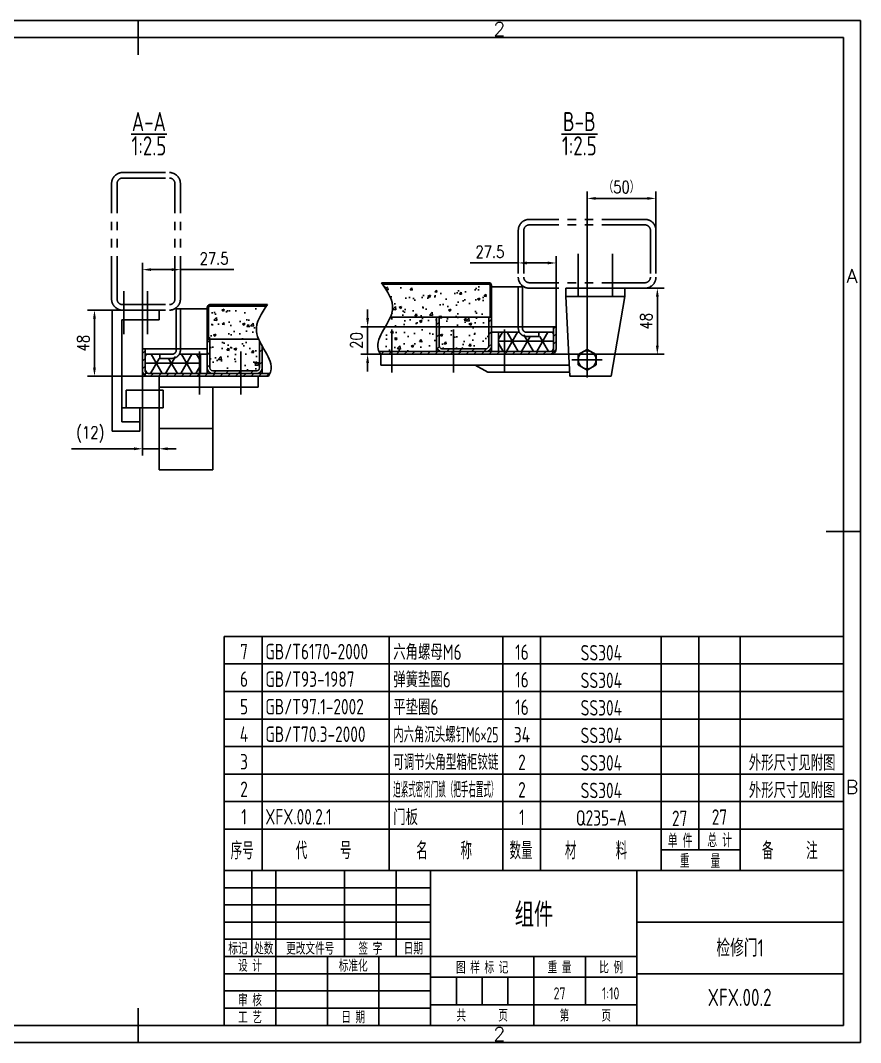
# Model space of a CAD drawing. Header units: inches. Extents: x -935 to 3950, y -50 to 2920.
# Drawn here: x 1508 to 3950, y -50 to 2920 of the extents above; entities that cross this region are included whole.
import ezdxf
from ezdxf.enums import TextEntityAlignment as Align

# ---------------------------------------------------------------- set-up
doc = ezdxf.new("R2010")
doc.units = ezdxf.units.IN
doc.header["$LTSCALE"] = 100
doc.linetypes.add('CENTER', pattern=[2, 1.25, -0.25, 0.25, -0.25])
doc.linetypes.add('PHANTOM', pattern=[2.5, 1.25, -0.25, 0.25, -0.25, 0.25, -0.25])
for name, color, linetype in [('1轮廓实线层', 7, 'Continuous'), ('2细线层', 4, 'Continuous'), ('3中心线层', 1, 'CENTER'), ('5剖面线层', 2, 'Continuous'), ('6文字层', 3, 'Continuous'), ('7标注层', 4, 'Continuous'), ('9双点划线层', 6, 'PHANTOM'), ('图框层', 7, 'Continuous')]:
    doc.layers.add(name, color=color, linetype=linetype)
doc.styles.add('PC_TEXTSTYLE', font='isocp.shx', dxfattribs={"width": 0.8, "bigfont": 'hzfs.shx'})
doc.styles.add('TH_GBDIM', font='romans.shx', dxfattribs={"width": 0.8, "bigfont": 'gbcbig.shx'})
doc.dimstyles.new('TH_GBDIM', dxfattribs={"dimscale": 10, "dimtxt": 3.5, "dimasz": 2.5, "dimexe": 2, "dimexo": 0, "dimgap": 1.5, "dimtad": 1, "dimdec": 1, "dimdsep": 46, "dimtxsty": 'TH_GBDIM', "dimcen": 2.5, "dimclrd": 130, "dimclre": 130, "dimclrt": 3, "dimadec": 0, "dimazin": 2, "dimtfac": 0.714286, "dimtdec": 1, "dimtmove": 0, "dimatfit": 3, "dimfxl": 0, "dimtzin": 0, "dimlwd": -1, "dimlwe": -1, "dimarcsym": 0})
pattern_1 = [(50, (0, 0), (71.726, -6.2752), [7.5, -82.5]), (355, (0, 0), (-13.8751, 75.2192), [6, -66]), (100.4514, (5.98, -0.52), (57.851, 68.944), [6.374, -70.1142]), (46.1842, (0, 20), (106.724, -16.552), [11.25, -123.75]), (96.6356, (8.89, 18.62), (93.4663, 97.4118), [9.561, -105.1713]), (351.1842, (0, 20), (93.4662, 97.412), [9, -99]), (21, (10, 15), (59.6907, -40.2619), [7.5, -82.5]), (326, (10, 15), (24.3315, 72.515), [6, -66]), (71.4514, (14.974, 11.645), (84.0223, 32.253), [6.374, -70.1142]), (37.5, (0, 0), (1.21599, 33.28939), [0, -65.2, 0, -67, 0, -66.25]), (7.5, (0, 0), (26.30695, 39.44117), [0, -38.2, 0, -63.7, 0, -25.25]), (327.5, (-22.3, 0), (53.38224, -2.25549), [0, -25, 0, -78, 0, -103.5]), (317.5, (-32.3, 0), (58.3186, 10.0105), [0, -32.5, 0, -51.8, 0, -73.5])]

# ---------------------------------------------------------------- blocks, each defined once
blk = doc.blocks.new('*D33')
at = {"layer": '7标注层', "color": 130, "transparency": 16777216}
for p, q in [((2517, 2054.9), (2517, 2079.9)), ((2877, 2029.9), (2497, 2029.9)), ((2517, 2029.9), (2517, 1949.9)), ((2554.5, 1949.9), (2497, 1949.9)), ((2517, 1924.9), (2517, 1899.9))]:
    blk.add_line(p, q, dxfattribs=at)
for points in [[(2512.8, 2054.9), (2521.1, 2054.9), (2517, 2029.9)], [(2512.8, 1924.9), (2521.1, 1924.9), (2517, 1949.9)]]:
    blk.add_solid(points, dxfattribs=at)
at = {"layer": 'Defpoints', "color": 0, "transparency": 16777216}
for p in [(2877, 2029.9), (2517, 1949.9), (2554.5, 1949.9)]:
    blk.add_point(p, dxfattribs=at)
at = {"layer": '7标注层', "color": 3, "transparency": 16777216, "insert": (2484.5, 1989.9), "char_height": 35, "attachment_point": 5, "rotation": 90, "style": 'TH_GBDIM'}
blk.add_mtext('20', dxfattribs=at)
blk = doc.blocks.new('*D35')
at = {"layer": '7标注层', "color": 130, "transparency": 16777216}
for p, q in [((1862.7, 1902.1), (1862.7, 2215.9)), ((1972.7, 2127.3), (1972.7, 2215.9)), ((1887.7, 2195.9), (1947.7, 2195.9)), ((1972.7, 2195.9), (2128.3, 2195.9))]:
    blk.add_line(p, q, dxfattribs=at)
for points in [[(1887.7, 2200.1), (1887.7, 2191.8), (1862.7, 2195.9)], [(1947.7, 2200.1), (1947.7, 2191.8), (1972.7, 2195.9)]]:
    blk.add_solid(points, dxfattribs=at)
at = {"layer": 'Defpoints', "color": 0, "transparency": 16777216}
for p in [(1972.7, 2195.9), (1972.7, 2127.3), (1862.7, 1902.1)]:
    blk.add_point(p, dxfattribs=at)
at = {"layer": '7标注层', "color": 3, "transparency": 16777216, "insert": (2070.7, 2228.4), "char_height": 35, "attachment_point": 5, "style": 'TH_GBDIM'}
blk.add_mtext('27.5', dxfattribs=at)
blk = doc.blocks.new('*D36')
at = {"layer": '7标注层', "color": 130, "transparency": 16777216}
for p, q in [((2955, 2197.3), (2955, 2235.3)), ((3065, 2029.9), (3065, 2235.3)), ((2955, 2215.3), (2814.7, 2215.3)), ((3040, 2215.3), (2980, 2215.3))]:
    blk.add_line(p, q, dxfattribs=at)
for points in [[(2980, 2219.4), (2980, 2211.1), (2955, 2215.3)], [(3040, 2219.4), (3040, 2211.1), (3065, 2215.3)]]:
    blk.add_solid(points, dxfattribs=at)
at = {"layer": 'Defpoints', "color": 0, "transparency": 16777216}
for p in [(2955, 2215.3), (2955, 2197.3), (3065, 2029.9)]:
    blk.add_point(p, dxfattribs=at)
at = {"layer": '7标注层', "color": 3, "transparency": 16777216, "insert": (2872.4, 2247.8), "char_height": 35, "attachment_point": 5, "style": 'TH_GBDIM'}
blk.add_mtext('27.5', dxfattribs=at)
blk = doc.blocks.new('*D37')
at = {"layer": '7标注层', "color": 130, "transparency": 16777216}
for p, q in [((3155, 1985.5), (3155, 2422.9)), ((3355, 2309.9), (3355, 2422.9)), ((3180, 2402.9), (3330, 2402.9))]:
    blk.add_line(p, q, dxfattribs=at)
for points in [[(3180, 2407), (3180, 2398.7), (3155, 2402.9)], [(3330, 2407), (3330, 2398.7), (3355, 2402.9)]]:
    blk.add_solid(points, dxfattribs=at)
at = {"layer": 'Defpoints', "color": 0, "transparency": 16777216}
for p in [(3355, 2402.9), (3355, 2309.9), (3155, 1985.5)]:
    blk.add_point(p, dxfattribs=at)
at = {"layer": '7标注层', "color": 3, "transparency": 16777216, "insert": (3255, 2435.4), "char_height": 35, "attachment_point": 5, "style": 'TH_GBDIM'}
blk.add_mtext('（50）', dxfattribs=at)
blk = doc.blocks.new('*D38')
at = {"layer": '7标注层', "color": 130, "transparency": 16777216}
for p, q in [((1862.7, 1966.1), (1862.7, 1655.4)), ((1910.7, 1886.1), (1910.7, 1655.4)), ((1837.7, 1675.4), (1655.7, 1675.4)), ((1910.7, 1675.4), (1862.7, 1675.4)), ((1935.7, 1675.4), (1960.7, 1675.4))]:
    blk.add_line(p, q, dxfattribs=at)
for points in [[(1837.7, 1679.5), (1837.7, 1671.2), (1862.7, 1675.4)], [(1935.7, 1679.5), (1935.7, 1671.2), (1910.7, 1675.4)]]:
    blk.add_solid(points, dxfattribs=at)
at = {"layer": 'Defpoints', "color": 0, "transparency": 16777216}
for p in [(1862.7, 1966.1), (1910.7, 1886.1), (1862.7, 1675.4)]:
    blk.add_point(p, dxfattribs=at)
at = {"layer": '7标注层', "color": 3, "transparency": 16777216, "insert": (1710.7, 1717), "char_height": 35, "attachment_point": 5, "style": 'TH_GBDIM'}
blk.add_mtext('(12)', dxfattribs=at)
blk = doc.blocks.new('*D39')
at = {"layer": '7标注层', "color": 130, "transparency": 16777216}
for p, q in [((3265, 2141.9), (3379.2, 2141.9)), ((3359.2, 2116.9), (3359.2, 1974.9)), ((3127, 1949.9), (3379.2, 1949.9))]:
    blk.add_line(p, q, dxfattribs=at)
for points in [[(3355, 2116.9), (3363.4, 2116.9), (3359.2, 2141.9)], [(3355, 1974.9), (3363.4, 1974.9), (3359.2, 1949.9)]]:
    blk.add_solid(points, dxfattribs=at)
at = {"layer": 'Defpoints', "color": 0, "transparency": 16777216}
for p in [(3265, 2141.9), (3127, 1949.9), (3359.2, 1949.9)]:
    blk.add_point(p, dxfattribs=at)
at = {"layer": '7标注层', "color": 3, "transparency": 16777216, "insert": (3326.7, 2045.9), "char_height": 35, "attachment_point": 5, "rotation": 90, "style": 'TH_GBDIM'}
blk.add_mtext('48', dxfattribs=at)
blk = doc.blocks.new('*D55')
at = {"layer": '7标注层', "color": 130, "transparency": 16777216}
for p, q in [((1774.7, 2078.1), (1702.9, 2078.1)), ((1722.9, 1911.1), (1722.9, 2053.1)), ((1878.7, 1886.1), (1702.9, 1886.1))]:
    blk.add_line(p, q, dxfattribs=at)
for points in [[(1718.7, 2053.1), (1727, 2053.1), (1722.9, 2078.1)], [(1718.7, 1911.1), (1727, 1911.1), (1722.9, 1886.1)]]:
    blk.add_solid(points, dxfattribs=at)
at = {"layer": 'Defpoints', "color": 0, "transparency": 16777216}
for p in [(1722.9, 2078.1), (1774.7, 2078.1), (1878.7, 1886.1)]:
    blk.add_point(p, dxfattribs=at)
at = {"layer": '7标注层', "color": 3, "transparency": 16777216, "insert": (1690.4, 1982.1), "char_height": 35, "attachment_point": 5, "rotation": 90, "style": 'TH_GBDIM'}
blk.add_mtext('48', dxfattribs=at)
blk = doc.blocks.new('PC_TITLE_BLOCK')
at = {"layer": '1轮廓实线层'}
for p, q in [((0, 45), (-180, 45)), ((-180, 0), (-180, 45)), ((-172, 20), (-172, 45)), ((-165, 20), (-165, 45)), ((-145, 20), (-145, 45)), ((-130, 20), (-130, 45)), ((-120, 0), (-120, 45)), ((-60, 30), (0, 30)), ((-180, 20), (-60, 20)), ((-165, 0), (-165, 20)), ((-150, 0), (-150, 20)), ((-135, 0), (-135, 20)), ((-60, 15), (0, 15)), ((-180, 0), (0, 0))]:
    blk.add_line(p, q, dxfattribs=at)
at = {"layer": '1轮廓实线层', "color": 7}
for p, q in [((-60, 0), (-60, 45)), ((-180, 25), (-120, 25))]:
    blk.add_line(p, q, dxfattribs=at)
at = {"layer": '2细线层'}
for p, q in [((-180, 40), (-120, 40)), ((-180, 35), (-120, 35)), ((-180, 30), (-120, 30)), ((-90, 0), (-90, 20)), ((-75, 6), (-75, 20)), ((-180, 15), (-120, 15)), ((-120, 14), (-60, 14)), ((-112.5, 6), (-112.5, 14)), ((-105, 6), (-105, 14)), ((-97.5, 6), (-97.5, 14)), ((-180, 10), (-120, 10)), ((-120, 6), (-60, 6)), ((-180, 5), (-120, 5))]:
    blk.add_line(p, q, dxfattribs=at)
at = {"layer": '图框层'}
blk.add_line((0, 0), (0, 45), dxfattribs=at)
at = {"layer": '6文字层', "style": 'PC_TEXTSTYLE', "width": 0.667}
for s, p in [('标记', (-176, 22.5)), ('处数', (-168.5, 22.5)), (' 更改文件号 ', (-155, 22.5)), (' 签 字 ', (-137.5, 22.5)), (' 日期 ', (-125, 22.5)), (' 设 计 ', (-172.5, 17.51)), (' 标准化 ', (-142.5, 17.51)), (' 图 样 标 记 ', (-105, 17)), (' 重 量 ', (-82.5, 17)), (' 比 例 ', (-67.5, 17)), (' 审 核 ', (-172.5, 7.5)), (' 工 艺 ', (-172.5, 2.5)), (' 日 期 ', (-142.5, 2.5)), ('共       页', (-105, 3)), ('第       页', (-75, 3))]:
    blk.add_text(s, height=3.5, dxfattribs=at).set_placement(p, align=Align.MIDDLE)
at = {"layer": '6文字层', "style": 'PC_TEXTSTYLE', "flags": 8}
for tag, height, width, p, p2 in [('企业名称', 5, 1.98445, (-54.29, 34.82), (-5.27, 34.82)), ('产品名称或材料标记', 7, 0.600652, (-113.46, 28.64), (-66.42, 28.64)), ('图样名称', 5, 2.004495, (-54.79, 19.98), (-5.27, 19.98)), ('标准化', 3.5, 1.023147, (-133.83, 15.37), (-120.75, 15.37)), ('审核', 3.5, 1.579393, (-163.99, 5.37), (-150.63, 5.37)), ('重量', 3.5, 1.408247, (-88.46, 7.54), (-76.55, 7.54)), ('比例', 3.5, 1.385287, (-73.35, 7.54), (-61.93, 7.54)), ('图样代号', 5, 2.006536, (-54.79, 5.63), (-5.52, 5.63)), ('工艺', 3.5, 1.621807, (-164.21, 0.37), (-150.89, 0.37)), ('日期', 3.5, 1.560088, (-133.83, 0.37), (-120.75, 0.37)), ('共几页', 3.5, 0.557144, (-108.07, 0.63), (-101.05, 0.63))]:
    blk.add_attdef(tag, text='', height=height, dxfattribs=dict(at, width=width)).set_placement(p, p2, align=Align.FIT)
at = {"layer": '6文字层', "style": 'PC_TEXTSTYLE', "width": 9.905045, "flags": 8}
blk.add_attdef('设计', text='', height=3.5, rotation=358.4644, dxfattribs=at).set_placement((-164.23, 15.37), (-150.37, 15), align=Align.FIT)
at = {"layer": '6文字层', "color": 3, "style": 'PC_TEXTSTYLE', "width": 0.56476, "flags": 8}
blk.add_attdef('第几页', text='', height=3.5, dxfattribs=at).set_placement((-78.29, 0.75), (-71.16, 0.75), align=Align.FIT)
at = {"layer": '6文字层', "ltscale": 10, "style": 'PC_TEXTSTYLE', "flags": 1}
blk.add_attdef('图纸张数', (-58.68, -0.49), '', height=2.5, dxfattribs=at)
blk = doc.blocks.new('PC_MXBTITLERECORD')
at = {"layer": '1轮廓实线层'}
for p, q in [((-180, 0), (-180, 12)), ((0, 0), (0, 12))]:
    blk.add_line(p, q, dxfattribs=at)
at = {"layer": '2细线层'}
for p, q in [((-169, 12), (-169, 0)), ((-132, 12), (-132, 0)), ((-99, 12), (-99, 0)), ((-88, 12), (-88, 0)), ((-53, 12), (-53, 0)), ((-42, 12), (-42, 6)), ((-30, 12), (-30, 0)), ((-30, 6), (-53, 6))]:
    blk.add_line(p, q, dxfattribs=at)
at = {"style": 'PC_TEXTSTYLE', "flags": 1}
blk.add_attdef('Fo oFShowMe', (-53, 6), '', height=0.00000005, dxfattribs=at)
at = {"layer": '6文字层', "style": 'PC_TEXTSTYLE', "width": 0.667}
for s, height, p in [('单 件', 4, (-47.45, 8.84)), ('总 计', 4, (-35.96, 8.94)), ('序号', 5, (-174.77, 6)), ('代     号', 5, (-151.09, 6)), ('名     称', 5, (-116.06, 6)), ('数量', 5, (-93.71, 6)), ('材      料', 5, (-71.89, 6)), ('备     注', 5, (-15.57, 6)), ('重    量', 4, (-41.65, 2.94))]:
    blk.add_text(s, height=height, dxfattribs=at).set_placement(p, align=Align.MIDDLE)
blk = doc.blocks.new('PC_MXB_BLOCK')
at = {"layer": '1轮廓实线层'}
for p, q in [((-180, 8), (-180, 0)), ((0, 8), (0, 0))]:
    blk.add_line(p, q, dxfattribs=at)
at = {"layer": '2细线层'}
for p, q in [((-180, 8), (0, 8)), ((-169, 8), (-169, 0)), ((-132, 8), (-132, 0)), ((-99, 8), (-99, 0)), ((-88, 8), (-88, 0)), ((-53, 8), (-53, 0)), ((-42, 8), (-42, 0)), ((-30, 8), (-30, 0)), ((-180, 0), (0, 0))]:
    blk.add_line(p, q, dxfattribs=at)
at = {"layer": '6文字层', "style": 'PC_TEXTSTYLE'}
for tag, width, p, p2 in [('序号', 0.769182, (-178.38, 1.35), (-170.09, 1.35)), ('代号', 3.14773, (-168.05, 1.35), (-134.11, 1.35)), ('名称', 2.802424, (-130.87, 1.2), (-100.28, 1.2)), ('数量', 0.817449, (-97.88, 1.2), (-89, 1.2)), ('材料', 2.943328, (-86.43, 1.01), (-54.3, 1.01)), ('总重', 0.958888, (-41.2, 1.27), (-30.86, 1.27)), ('备注', 2.494074, (-28.61, 1.02), (-1.16, 1.02)), ('单重', 0.854038, (-52.21, 0.89), (-43, 0.89))]:
    blk.add_attdef(tag, text='', height=4.5, dxfattribs=dict(at, width=width)).set_placement(p, p2, align=Align.FIT)

msp = doc.modelspace()

# ---------------------------------------------------------------- hatches: boundary and pattern name
at = {"layer": '5剖面线层'}
h = msp.add_hatch(dxfattribs=at)
h.set_pattern_fill('混凝土', color=256, scale=10)
h.set_pattern_definition(pattern_1)
edge = h.paths.add_edge_path()
edge.add_line((2873.03, 2145.93), (2565.35, 2145.93))
edge.add_spline(control_points=[(2565.35, 2145.93), (2566.72, 2143.85), (2568.08, 2141.78), (2569.4, 2139.7)], knot_values=[235.2716965, 235.2716965, 235.2716965, 235.2716965, 242.1004465, 242.1004465, 242.1004465, 242.1004465], degree=3, periodic=0)
edge.add_spline(control_points=[(2569.4, 2139.7), (2571.4, 2136.56), (2573.32, 2133.41), (2575.14, 2130.26)], knot_values=[224.9501945, 224.9501945, 224.9501945, 224.9501945, 235.2716965, 235.2716965, 235.2716965, 235.2716965], degree=3, periodic=0)
edge.add_spline(control_points=[(2575.14, 2130.26), (2576.66, 2127.61), (2578.11, 2124.97), (2579.45, 2122.32)], knot_values=[216.297716, 216.297716, 216.297716, 216.297716, 224.9501945, 224.9501945, 224.9501945, 224.9501945], degree=3, periodic=0)
edge.add_spline(control_points=[(2579.45, 2122.32), (2580.54, 2120.17), (2581.56, 2118.03), (2582.51, 2115.88)], knot_values=[209.3113667, 209.3113667, 209.3113667, 209.3113667, 216.297716, 216.297716, 216.297716, 216.297716], degree=3, periodic=0)
edge.add_spline(control_points=[(2582.51, 2115.88), (2583.3, 2114.08), (2584.03, 2112.28), (2584.71, 2110.47)], knot_values=[203.4663873, 203.4663873, 203.4663873, 203.4663873, 209.3113667, 209.3113667, 209.3113667, 209.3113667], degree=3, periodic=0)
edge.add_spline(control_points=[(2584.71, 2110.47), (2585.53, 2108.28), (2586.27, 2106.09), (2586.9, 2103.89)], knot_values=[196.3710291, 196.3710291, 196.3710291, 196.3710291, 203.4663873, 203.4663873, 203.4663873, 203.4663873], degree=3, periodic=0)
edge.add_spline(control_points=[(2586.9, 2103.89), (2587.42, 2102.09), (2587.87, 2100.3), (2588.24, 2098.49)], knot_values=[190.59117, 190.59117, 190.59117, 190.59117, 196.3710291, 196.3710291, 196.3710291, 196.3710291], degree=3, periodic=0)
edge.add_spline(control_points=[(2588.24, 2098.49), (2588.87, 2095.48), (2589.29, 2092.45), (2589.48, 2089.41)], knot_values=[180.9197057, 180.9197057, 180.9197057, 180.9197057, 190.59117, 190.59117, 190.59117, 190.59117], degree=3, periodic=0)
edge.add_spline(control_points=[(2589.48, 2089.41), (2589.55, 2088.31), (2589.58, 2087.2), (2589.59, 2086.1)], knot_values=[177.4049261, 177.4049261, 177.4049261, 177.4049261, 180.9197057, 180.9197057, 180.9197057, 180.9197057], degree=3, periodic=0)
edge.add_spline(control_points=[(2589.59, 2086.1), (2589.59, 2085.17), (2589.57, 2084.24), (2589.53, 2083.31)], knot_values=[174.4674716, 174.4674716, 174.4674716, 174.4674716, 177.4049261, 177.4049261, 177.4049261, 177.4049261], degree=3, periodic=0)
edge.add_spline(control_points=[(2589.53, 2083.31), (2589.48, 2082.28), (2589.29, 2079.78), (2588.92, 2077.26), (2588.65, 2075.77)], knot_values=[166.5489505, 166.5489505, 166.5489505, 166.5489505, 169.804144, 174.4674716, 174.4674716, 174.4674716, 174.4674716], degree=3, periodic=0)
edge.add_spline(control_points=[(2588.65, 2075.77), (2588.45, 2074.67), (2588.21, 2073.56), (2587.95, 2072.45)], knot_values=[163.0804827, 163.0804827, 163.0804827, 163.0804827, 166.5489505, 166.5489505, 166.5489505, 166.5489505], degree=3, periodic=0)
edge.add_spline(control_points=[(2587.95, 2072.45), (2587.5, 2070.59), (2586.98, 2068.72), (2586.38, 2066.84)], knot_values=[157.2388469, 157.2388469, 157.2388469, 157.2388469, 163.0804827, 163.0804827, 163.0804827, 163.0804827], degree=3, periodic=0)
edge.add_spline(control_points=[(2586.38, 2066.84), (2585.83, 2065.13), (2585.23, 2063.43), (2584.57, 2061.71)], knot_values=[151.9180927, 151.9180927, 151.9180927, 151.9180927, 157.2388469, 157.2388469, 157.2388469, 157.2388469], degree=3, periodic=0)
edge.add_spline(control_points=[(2584.57, 2061.71), (2584.09, 2060.45), (2583.58, 2059.19), (2583.04, 2057.93)], knot_values=[147.9978639, 147.9978639, 147.9978639, 147.9978639, 151.9180927, 151.9180927, 151.9180927, 151.9180927], degree=3, periodic=0)
edge.add_line((2583.04, 2057.93), (2873.03, 2057.93))
edge.add_line((2873.03, 2057.93), (2873.03, 2145.93))
edge = h.paths.add_edge_path()
edge.add_line((2717.03, 2057.93), (2583.04, 2057.93))
edge.add_spline(control_points=[(2583.04, 2057.93), (2569.48, 2025.99), (2537.51, 1990.7), (2548.84, 1960.36), (2549.99, 1957.93)], knot_values=[40.1280913, 40.1280913, 40.1280913, 40.1280913, 139.2655668, 147.9978639, 147.9978639, 147.9978639, 147.9978639], degree=3, periodic=0)
edge.add_line((2549.99, 1957.93), (2717.03, 1957.93))
edge.add_line((2717.03, 1957.93), (2717.03, 2057.93))
h.paths.add_polyline_path([(2869.03, 2057.93), (2725.03, 2057.93), (2725.03, 1973.93, 0.4142136), (2733.03, 1965.93), (2861.03, 1965.93, 0.4142136), (2869.03, 1973.93)])
h = msp.add_hatch(dxfattribs=at)
h.set_pattern_fill('ANSI31', color=256, scale=6, angle=90)
h.set_pattern_definition([(135, (-415.987, -2084.252), (-13.470384, -13.470384), [])])
edge = h.paths.add_edge_path()
edge.add_line((2557.24, 2157.93), (2558.24, 2156.46))
edge.add_line((2558.24, 2156.46), (2559.25, 2154.98))
edge.add_line((2559.25, 2154.98), (2559.97, 2153.93))
edge.add_line((2559.97, 2153.93), (2869.03, 2153.93))
edge.add_arc((2869.03, 2149.93), 4, 0, 90, ccw=False)
edge.add_line((2873.03, 2149.93), (2873.03, 2057.93))
edge.add_line((2873.03, 2057.93), (2877.03, 2057.93))
edge.add_line((2877.03, 2057.93), (2877.03, 2149.93))
edge.add_arc((2869.03, 2149.93), 8, 0, 90)
edge.add_line((2869.03, 2157.93), (2557.24, 2157.93))
h = msp.add_hatch(dxfattribs=at)
h.set_pattern_fill('ANSI31', color=256, scale=6, angle=90)
h.set_pattern_definition([(135, (-154.416, -2148.052), (-13.470384, -13.470384), [])])
edge = h.paths.add_edge_path()
edge.add_line((2224.76, 2092.49), (2225.88, 2094.13))
edge.add_line((2225.88, 2094.13), (2058.65, 2094.13))
edge.add_arc((2058.65, 2086.13), 8, 90, 180)
edge.add_line((2050.65, 2086.13), (2050.65, 1994.13))
edge.add_line((2050.65, 1994.13), (2054.65, 1994.13))
edge.add_line((2054.65, 1994.13), (2054.65, 2086.13))
edge.add_arc((2058.65, 2086.13), 4, 90, 180, ccw=False)
edge.add_line((2058.65, 2090.13), (2223.15, 2090.13))
edge.add_line((2223.15, 2090.13), (2223.65, 2090.85))
edge.add_line((2223.65, 2090.85), (2224.76, 2092.49))
h = msp.add_hatch(dxfattribs=at)
h.set_pattern_fill('混凝土', color=256, scale=10)
h.set_pattern_definition(pattern_1)
edge = h.paths.add_edge_path()
edge.add_spline(control_points=[(2200.07, 1994.13), (2196.9, 2001.6), (2187.54, 2031.8), (2203.5, 2060.58), (2217.77, 2082.13)], knot_values=[148.0005496, 148.0005496, 148.0005496, 148.0005496, 171.1985231, 242.1036937, 242.1036937, 242.1036937, 242.1036937], degree=3, periodic=0)
edge.add_line((2217.77, 2082.13), (2054.65, 2082.13))
edge.add_line((2054.65, 2082.13), (2054.65, 1994.13))
edge.add_line((2054.65, 1994.13), (2200.07, 1994.13))
edge = h.paths.add_edge_path()
edge.add_spline(control_points=[(2200.26, 1993.67), (2201.02, 1991.92), (2201.81, 1990.17), (2202.65, 1988.42)], knot_values=[142.0957115, 142.0957115, 142.0957115, 142.0957115, 147.5291495, 147.5291495, 147.5291495, 147.5291495], degree=3, periodic=0)
edge.add_spline(control_points=[(2200.26, 1993.67), (2200.2, 1993.82), (2200.13, 1993.98), (2200.07, 1994.13)], knot_values=[147.5291495, 147.5291495, 147.5291495, 147.5291495, 148.0005496, 148.0005496, 148.0005496, 148.0005496], degree=3, periodic=0)
edge.add_line((2200.07, 1994.13), (2058.65, 1994.13))
edge.add_line((2058.65, 1994.13), (2058.65, 1910.13))
edge.add_arc((2066.65, 1910.13), 8, 180, 270)
edge.add_line((2066.65, 1902.13), (2194.65, 1902.13))
edge.add_arc((2194.65, 1910.13), 8, 270, 360)
edge.add_line((2202.65, 1910.13), (2202.65, 1988.42))
h = msp.add_hatch(dxfattribs=at)
h.set_pattern_fill('ANSI31', color=256, scale=8)
h.set_pattern_definition([(45, (-3758.748, -6236.478), (-17.96051, 17.96051), [])])
h.paths.add_polyline_path([(2869.03, 2057.93), (2877.03, 2057.93), (2877.03, 1973.93, -0.4142136), (2861.03, 1957.93), (2733.03, 1957.93, -0.4142136), (2717.03, 1973.93), (2717.03, 2057.93), (2725.03, 2057.93), (2725.03, 1973.93, 0.4142136), (2733.03, 1965.93), (2861.03, 1965.93, 0.4142136), (2869.03, 1973.93)])
h = msp.add_hatch(dxfattribs=at)
h.set_pattern_fill('ANSI31', color=256, scale=5)
h.paths.add_polyline_path([(3065.03, 2029.93), (3057.03, 2029.93), (3057.03, 1965.93, -0.4142136), (3049.03, 1957.93), (2923.03, 1957.93), (2923.03, 1949.93), (3043.25, 1949.93), (3049.03, 1949.93, 0.4142136), (3065.03, 1965.93)])
h.paths.add_polyline_path([(2923.03, 1957.93), (2775.03, 1957.93), (2775.03, 1949.93), (2923.03, 1949.93)])
h.paths.add_polyline_path([(2775.03, 1957.93), (2601.03, 1957.93), (2601.03, 1949.93), (2775.03, 1949.93)])
edge = h.paths.add_edge_path()
edge.add_line((2601.03, 1957.93), (2549.91, 1957.93))
edge.add_spline(control_points=[(2549.91, 1957.93), (2551.16, 1955.23), (2552.71, 1952.57), (2554.49, 1949.93)], knot_values=[30.4706526, 30.4706526, 30.4706526, 30.4706526, 40.1510361, 40.1510361, 40.1510361, 40.1510361], degree=3, periodic=0)
edge.add_line((2554.49, 1949.93), (2601.03, 1949.93))
edge.add_line((2601.03, 1949.93), (2601.03, 1957.93))
h = msp.add_hatch(dxfattribs=at)
h.set_pattern_fill('ANSI31', color=256, scale=8)
h.set_pattern_definition([(45, (-2641.125, -6300.278), (-17.96051, 17.96051), [])])
edge = h.paths.add_edge_path()
edge.add_line((2210.65, 1973.22), (2210.55, 1973.4))
edge.add_line((2210.55, 1973.4), (2209.98, 1974.43))
edge.add_line((2209.98, 1974.43), (2209.4, 1975.45))
edge.add_line((2209.4, 1975.45), (2208.83, 1976.48))
edge.add_line((2208.83, 1976.48), (2208.27, 1977.51))
edge.add_line((2208.27, 1977.51), (2207.71, 1978.54))
edge.add_line((2207.71, 1978.54), (2207.15, 1979.57))
edge.add_line((2207.15, 1979.57), (2206.61, 1980.6))
edge.add_line((2206.61, 1980.6), (2206.06, 1981.63))
edge.add_line((2206.06, 1981.63), (2205.52, 1982.66))
edge.add_line((2205.52, 1982.66), (2204.99, 1983.69))
edge.add_line((2204.99, 1983.69), (2204.47, 1984.72))
edge.add_line((2204.47, 1984.72), (2203.95, 1985.75))
edge.add_line((2203.95, 1985.75), (2203.44, 1986.78))
edge.add_line((2203.44, 1986.78), (2202.94, 1987.81))
edge.add_line((2202.94, 1987.81), (2202.65, 1988.42))
edge.add_line((2202.65, 1988.42), (2202.65, 1910.13))
edge.add_arc((2194.65, 1910.13), 8, -90, 0, ccw=False)
edge.add_line((2194.65, 1902.13), (2066.65, 1902.13))
edge.add_arc((2066.65, 1910.13), 8, 180, 270, ccw=False)
edge.add_line((2058.65, 1910.13), (2058.65, 1994.13))
edge.add_line((2058.65, 1994.13), (2050.65, 1994.13))
edge.add_line((2050.65, 1994.13), (2050.65, 1910.13))
edge.add_arc((2066.65, 1910.13), 16, 180, 270)
edge.add_line((2066.65, 1894.13), (2194.65, 1894.13))
edge.add_arc((2194.65, 1910.13), 16, 270, 360)
edge.add_line((2210.65, 1910.13), (2210.65, 1973.22))
h = msp.add_hatch(dxfattribs=at)
h.set_pattern_fill('NET3', color=256, scale=12)
h.set_pattern_definition([(0, (-6213.045, -4717.842), (0, 38.1), []), (60, (-6213.045, -4717.842), (-32.99557, 19.05), []), (120, (-6213.045, -4717.842), (-32.99557, -19.05), [])])
edge = h.paths.add_edge_path()
edge.add_line((2897.03, 2013.93), (2964.02, 2013.93))
edge.add_arc((2984.8, 2025.93), 24, 210, 270)
edge.add_line((2984.8, 2001.93), (3020.8, 2001.93))
edge.add_line((3020.8, 2001.93), (3020.8, 2013.93))
edge.add_line((3020.8, 2013.93), (3057.03, 2013.93))
edge.add_line((3057.03, 2013.93), (3057.03, 1965.93))
edge.add_arc((3049.03, 1965.93), 8, 270, 360, ccw=False)
edge.add_line((3049.03, 1957.93), (2897.03, 1957.93))
edge.add_line((2897.03, 1957.93), (2897.03, 2013.93))
h = msp.add_hatch(dxfattribs=at)
h.set_pattern_fill('ANSI31', color=256, scale=5)
h.paths.add_polyline_path([(1999.42, 1894.13), (1878.65, 1894.13, -0.4142136), (1870.65, 1902.13), (1870.65, 1966.13), (1862.65, 1966.13), (1862.65, 1902.13, 0.4142136), (1878.65, 1886.13), (1999.42, 1886.13)])
h.paths.add_polyline_path([(2117.2, 1894.13), (1999.42, 1894.13), (1999.42, 1886.13), (2117.2, 1886.13)])
edge = h.paths.add_edge_path()
edge.add_spline(control_points=[(2228.63, 1886.13), (2230.41, 1888.77), (2231.96, 1891.43), (2233.21, 1894.13)], knot_values=[30.470524, 30.470524, 30.470524, 30.470524, 40.1509481, 40.1509481, 40.1509481, 40.1509481], degree=3, periodic=0)
edge.add_line((2233.21, 1894.13), (2117.2, 1894.13))
edge.add_line((2117.2, 1894.13), (2117.2, 1886.13))
edge.add_line((2117.2, 1886.13), (2228.63, 1886.13))
h = msp.add_hatch(dxfattribs=at)
h.set_pattern_fill('NET3', color=256, scale=12)
h.set_pattern_definition([(0, (-6764.13, -4781.642), (0, 38.1), []), (60, (-6764.13, -4781.642), (-32.99557, 19.05), []), (120, (-6764.13, -4781.642), (-32.99557, -19.05), [])])
edge = h.paths.add_edge_path()
edge.add_line((2030.65, 1950.13), (1963.66, 1950.13))
edge.add_arc((1942.88, 1962.13), 24, 270, 330, ccw=False)
edge.add_line((1942.88, 1938.13), (1906.88, 1938.13))
edge.add_line((1906.88, 1938.13), (1906.88, 1950.13))
edge.add_line((1906.88, 1950.13), (1870.65, 1950.13))
edge.add_line((1870.65, 1950.13), (1870.65, 1902.13))
edge.add_arc((1878.65, 1902.13), 8, 180, 270)
edge.add_line((1878.65, 1894.13), (2030.65, 1894.13))
edge.add_line((2030.65, 1894.13), (2030.65, 1950.13))

# ---------------------------------------------------------------- linework, layer by layer
for p, q in [((2877.03, 2057.93), (2877.03, 1973.93)), ((2050.65, 1994.13), (2050.65, 1910.13))]:
    msp.add_line(p, q)
at = {"layer": '1轮廓实线层'}
for p, q in [((1850, 2920), (1850, 2820)), ((3093.03, 2141.93), (3093.03, 2117.93)), ((3265.03, 2141.93), (3093.03, 2141.93)), ((3265.03, 2141.93), (3265.03, 2117.93)), ((3265.03, 2117.93), (3093.03, 2117.93)), ((3105.03, 1885.93), (3093.03, 2117.93)), ((3265.03, 2117.93), (3225.03, 1885.93)), ((1774.65, 2078.13), (1910.65, 2078.13)), ((1774.65, 1726.13), (1774.65, 2078.13)), ((1802.65, 2050.13), (1910.65, 2050.13)), ((1802.65, 1754.13), (1802.65, 2050.13)), ((1910.65, 2050.13), (1910.65, 2078.13)), ((3065.03, 2029.93), (2877.03, 2029.93)), ((2897.03, 2013.93), (2877.03, 2013.93)), ((3057.03, 2013.93), (3015.03, 2013.93)), ((1862.65, 1966.13), (2050.65, 1966.13)), ((3155.03, 1963.95), (3129.03, 1948.94)), ((3181.03, 1948.94), (3155.03, 1963.95)), ((1870.65, 1950.13), (1912.54, 1950.13)), ((2036.43, 1950.13), (2050.65, 1950.13)), ((2915.65, 1949.93), (2554.49, 1949.93)), ((3102.13, 1949.93), (2555.03, 1949.93)), ((2555.03, 1949.93), (2555.03, 1917.93)), ((2594.66, 1949.93), (2575.83, 1949.93)), ((2936.47, 1949.93), (2915.65, 1949.93)), ((3066.61, 1949.93), (2936.47, 1949.93)), ((3134.59, 1949.93), (3066.61, 1949.93)), ((3129.03, 1948.94), (3129.03, 1918.92)), ((3181.03, 1918.92), (3181.03, 1948.94)), ((3103.79, 1917.93), (2555.03, 1917.93)), ((2866.26, 1897.93), (2829.41, 1917.93)), ((3129.03, 1918.92), (3155.03, 1903.91)), ((3155.03, 1903.91), (3181.03, 1918.92)), ((3155.03, 1903.91), (3181.03, 1918.92)), ((1910.65, 1886.13), (2198.65, 1886.13)), ((1910.65, 1846.13), (1910.65, 1886.13)), ((2198.65, 1854.13), (2198.65, 1886.13)), ((3103.79, 1897.93), (2866.26, 1897.93)), ((3225.03, 1885.93), (3105.03, 1885.93)), ((1814.65, 1846.13), (1922.65, 1846.13)), ((1814.65, 1794.13), (1814.65, 1846.13)), ((1910.65, 1854.13), (2198.65, 1854.13)), ((1922.65, 1794.13), (1922.65, 1846.13)), ((2066.65, 1614.13), (2066.65, 1854.13)), ((1802.65, 1794.13), (1854.65, 1794.13)), ((1854.65, 1726.13), (1854.65, 1794.13)), ((1854.65, 1794.13), (1922.65, 1794.13)), ((1910.65, 1614.13), (1910.65, 1794.13)), ((1802.65, 1754.13), (1854.65, 1754.13)), ((1774.65, 1726.13), (1854.65, 1726.13)), ((2066.65, 1734.13), (1910.65, 1734.13)), ((1910.65, 1614.13), (2066.65, 1614.13)), ((3950, 1435), (3850, 1435)), ((1850, -50), (1850, 50))]:
    msp.add_line(p, q, dxfattribs=at)
at = {"layer": '1轮廓实线层', "color": 0}
for p, q in [((3057.03, 2029.93), (3057.03, 1965.93)), ((3065.03, 2029.93), (3065.03, 1965.93)), ((2897.03, 2013.93), (2958.24, 2013.93)), ((2897.03, 2013.93), (2897.03, 1957.93)), ((1862.65, 1966.13), (1862.65, 1902.13)), ((1870.65, 1966.13), (1870.65, 1902.13)), ((2036.43, 1950.13), (1969.44, 1950.13)), ((2030.65, 1950.13), (2030.65, 1894.13)), ((2549.91, 1957.93), (3049.03, 1957.93)), ((2696.45, 1949.93), (3043.25, 1949.93)), ((2233.21, 1894.13), (1878.65, 1894.13)), ((2228.63, 1886.13), (1878.65, 1886.13))]:
    msp.add_line(p, q, dxfattribs=at)
at = {"layer": '1轮廓实线层'}
msp.add_circle((3155.03, 1933.93), 26, dxfattribs=at)
at = {"layer": '1轮廓实线层', "color": 0}
for centre, radius, start, end in [((3049.03, 1965.93), 16, 270, 0), ((3049.03, 1965.93), 8, 270, 0), ((1878.65, 1902.13), 16, 180, 270), ((1878.65, 1902.13), 8, 180, 270)]:
    msp.add_arc(centre, radius, start, end, dxfattribs=at)
at = {"layer": '2细线层'}
for p, q in [((3950, 2920), (-250, 2920)), ((1850, 2920), (1850, 2870)), ((3950, 2920), (3950, -50)), ((1829.3, 2589.19), (1933.49, 2589.19)), ((3080.68, 2589.19), (3184.87, 2589.19)), ((2869.03, 2157.93), (2557.24, 2157.93)), ((2869.03, 2153.93), (2559.97, 2153.93)), ((2873.03, 2057.93), (2873.03, 2149.93)), ((2877.03, 1957.93), (2877.03, 2149.93)), ((2050.65, 1894.13), (2050.65, 2086.13)), ((2054.65, 1994.13), (2054.65, 2086.13)), ((2058.65, 2094.13), (2225.88, 2094.13)), ((2058.65, 2090.13), (2223.15, 2090.13)), ((2877.03, 2057.93), (2583.04, 2057.93)), ((2717.03, 2057.93), (2717.03, 1957.93)), ((2725.03, 2057.93), (2725.03, 1973.93)), ((2869.03, 2057.93), (2869.03, 1973.93)), ((2050.65, 1994.13), (2200.07, 1994.13)), ((2058.65, 1994.13), (2058.65, 1910.13)), ((2202.65, 1988.42), (2202.65, 1910.13)), ((2210.65, 1973.22), (2210.65, 1894.13)), ((2861.03, 1965.93), (2733.03, 1965.93)), ((2066.65, 1902.13), (2194.65, 1902.13)), ((3950, 1435), (3900, 1435)), ((1850, -50), (1850, 0)), ((-250, -50), (3950, -50)), ((3950, -50), (3900, -50))]:
    msp.add_line(p, q, dxfattribs=at)
for centre, radius, start, end in [((2869.03, 2149.93), 8, 0, 90), ((2869.03, 2149.93), 4, 0, 90), ((2058.65, 2086.13), 8, 90, 180), ((2058.65, 2086.13), 4, 90, 180), ((2733.03, 1973.93), 16, 180, 270), ((2733.03, 1973.93), 8, 180, 270), ((2861.03, 1973.93), 8, 270, 0), ((2861.03, 1973.93), 16, 270, 0), ((2066.65, 1910.13), 16, 180, 270), ((2066.65, 1910.13), 8, 180, 270), ((2194.65, 1910.13), 8, 270, 0), ((2194.65, 1910.13), 16, 270, 0)]:
    msp.add_arc(centre, radius, start, end, dxfattribs=at)
for points, knots in [([(2554.62, 1949.93), (2551.23, 1954.95), (2531.36, 1993.97), (2617.42, 2069.74), (2574.66, 2132.41), (2557.24, 2157.93)], [30.4371691, 30.4371691, 30.4371691, 30.4371691, 48.8603883, 171.212278, 255.2700415, 255.2700415, 255.2700415, 255.2700415]), ([(2228.5, 1886.13), (2231.89, 1891.15), (2251.76, 1930.17), (2165.69, 2005.93), (2208.46, 2068.6), (2225.88, 2094.13)], [30.4370566, 30.4370566, 30.4370566, 30.4370566, 48.8603883, 171.1985231, 255.2730315, 255.2730315, 255.2730315, 255.2730315])]:
    msp.add_open_spline(points, degree=3, knots=knots, dxfattribs=at)
at = {"layer": '3中心线层'}
for p, q in [((3129.03, 2241.6), (3129.03, 2100.26)), ((3229.03, 2241.6), (3229.03, 2100.26)), ((1808.65, 2133.57), (1808.65, 1992.23)), ((1876.65, 2133.57), (1876.65, 1992.23)), ((2587.03, 2021.6), (2587.03, 1880.26)), ((2767.03, 2021.6), (2767.03, 1880.26)), ((2915.03, 2021.6), (2915.03, 1880.26)), ((3155.03, 1985.47), (3155.03, 1882.38)), ((2028.65, 1957.8), (2028.65, 1816.46)), ((2148.65, 1957.8), (2148.65, 1816.46)), ((3199.03, 1933.93), (3111.03, 1933.93))]:
    msp.add_line(p, q, dxfattribs=at)
at = {"layer": '9双点划线层'}
for p, q in [((1804.65, 2478.13), (1940.65, 2478.13)), ((1772.65, 2110.13), (1772.65, 2446.13)), ((1788.65, 2110.13), (1788.65, 2446.13)), ((1804.65, 2462.13), (1940.65, 2462.13)), ((1956.65, 2110.13), (1956.65, 2446.13)), ((1972.65, 2110.13), (1972.65, 2446.13)), ((3323.03, 2341.93), (2987.03, 2341.93)), ((3323.03, 2325.93), (2987.03, 2325.93)), ((2955.03, 2309.93), (2955.03, 2173.93)), ((2971.03, 2309.93), (2971.03, 2173.93)), ((3339.03, 2309.93), (3339.03, 2173.93)), ((3355.03, 2309.93), (3355.03, 2173.93)), ((2967.03, 2145.93), (2877.03, 2145.93)), ((2955.03, 2145.93), (2955.03, 2025.93)), ((2967.03, 2025.93), (2967.03, 2145.93)), ((3323.03, 2157.93), (2987.03, 2157.93)), ((3323.03, 2141.93), (2987.03, 2141.93)), ((1804.65, 2094.13), (1940.65, 2094.13)), ((1960.65, 1962.13), (1960.65, 2082.13)), ((1960.65, 2082.13), (2050.65, 2082.13)), ((1972.65, 2082.13), (1972.65, 1962.13)), ((1804.65, 2078.13), (1940.65, 2078.13)), ((3015.03, 2013.93), (2979.03, 2013.93)), ((2979.03, 2001.93), (3015.03, 2001.93)), ((3015.03, 2001.93), (3015.03, 2013.93)), ((1912.65, 1938.13), (1912.65, 1950.13)), ((1912.65, 1950.13), (1948.65, 1950.13)), ((1948.65, 1938.13), (1912.65, 1938.13))]:
    msp.add_line(p, q, dxfattribs=at)
for centre, radius, start, end in [((1804.65, 2446.13), 32, 90, 180), ((1940.65, 2446.13), 32, 0, 90), ((1804.65, 2446.13), 16, 90, 180), ((1940.65, 2446.13), 16, 0, 90), ((2987.03, 2309.93), 32, 90, 180), ((2987.03, 2309.93), 16, 90, 180), ((3323.03, 2309.93), 32, 0, 90), ((3323.03, 2309.93), 16, 0, 90), ((2987.03, 2173.93), 32, 180, 270), ((2987.03, 2173.93), 16, 180, 270), ((3323.03, 2173.93), 32, 270, 0), ((3323.03, 2173.93), 16, 270, 0), ((1804.65, 2110.13), 32, 180, 270), ((1804.65, 2110.13), 16, 180, 270), ((1940.65, 2110.13), 16, 270, 0), ((1940.65, 2110.13), 32, 270, 0), ((2979.03, 2025.93), 24, 180, 270), ((2979.03, 2025.93), 12, 180, 270), ((1948.65, 1962.13), 12, 270, 0), ((1948.65, 1962.13), 24, 270, 0)]:
    msp.add_arc(centre, radius, start, end, dxfattribs=at)
at = {"layer": '图框层'}
for p, q in [((3900, 2870), (0, 2870)), ((3900, 2870), (3900, 0)), ((0, 0), (3900, 0))]:
    msp.add_line(p, q, dxfattribs=at)

# ---------------------------------------------------------------- block references
ref = msp.add_blockref('PC_MXB_BLOCK', (3900, 1050), dxfattribs=dict(at, xscale=10, yscale=10, zscale=10))
ref.add_attrib('材料', 'SS304', dxfattribs={"layer": '6文字层', "height": 45, "style": 'PC_TEXTSTYLE', "width": 0.8}).set_placement((3196.31, 1060.1), align=Align.CENTER)
ref.add_attrib('代号', 'GB/T6170-2000', (2219.53, 1063.49), dxfattribs={"layer": '6文字层', "height": 45, "style": 'PC_TEXTSTYLE', "width": 0.8})
ref.add_attrib('序号', '7', dxfattribs={"layer": '6文字层', "height": 45, "style": 'PC_TEXTSTYLE', "width": 0.8}).set_placement((2157.65, 1063.49), align=Align.CENTER)
ref.add_attrib('名称', '六角螺母M6', (2591.33, 1061.95), dxfattribs={"layer": '6文字层', "height": 45, "style": 'PC_TEXTSTYLE', "width": 0.8})
ref.add_attrib('数量', '16', dxfattribs={"layer": '6文字层', "height": 45, "style": 'PC_TEXTSTYLE', "width": 0.8}).set_placement((2965.6, 1061.95), align=Align.CENTER)
ref = msp.add_blockref('PC_MXB_BLOCK', (3900, 970), dxfattribs=dict(at, xscale=10, yscale=10, zscale=10))
ref.add_attrib('材料', 'SS304', dxfattribs={"layer": '6文字层', "height": 45, "style": 'PC_TEXTSTYLE', "width": 0.8}).set_placement((3196.31, 980.1), align=Align.CENTER)
ref.add_attrib('代号', 'GB/T93-1987', (2219.53, 983.49), dxfattribs={"layer": '6文字层', "height": 45, "style": 'PC_TEXTSTYLE', "width": 0.8})
ref.add_attrib('序号', '6', dxfattribs={"layer": '6文字层', "height": 45, "style": 'PC_TEXTSTYLE', "width": 0.8}).set_placement((2157.65, 983.49), align=Align.CENTER)
ref.add_attrib('名称', '弹簧垫圈6', (2591.33, 981.95), dxfattribs={"layer": '6文字层', "height": 45, "style": 'PC_TEXTSTYLE', "width": 0.8})
ref.add_attrib('数量', '16', dxfattribs={"layer": '6文字层', "height": 45, "style": 'PC_TEXTSTYLE', "width": 0.8}).set_placement((2965.6, 981.95), align=Align.CENTER)
ref = msp.add_blockref('PC_MXB_BLOCK', (3900, 890), dxfattribs=dict(at, xscale=10, yscale=10, zscale=10))
ref.add_attrib('材料', 'SS304', dxfattribs={"layer": '6文字层', "height": 45, "style": 'PC_TEXTSTYLE', "width": 0.8}).set_placement((3196.31, 900.1), align=Align.CENTER)
ref.add_attrib('代号', 'GB/T97.1-2002', (2219.53, 903.49), dxfattribs={"layer": '6文字层', "height": 45, "style": 'PC_TEXTSTYLE', "width": 0.8})
ref.add_attrib('序号', '5', dxfattribs={"layer": '6文字层', "height": 45, "style": 'PC_TEXTSTYLE', "width": 0.8}).set_placement((2157.65, 903.49), align=Align.CENTER)
ref.add_attrib('名称', '平垫圈6', (2591.33, 901.95), dxfattribs={"layer": '6文字层', "height": 45, "style": 'PC_TEXTSTYLE', "width": 0.8})
ref.add_attrib('数量', '16', dxfattribs={"layer": '6文字层', "height": 45, "style": 'PC_TEXTSTYLE', "width": 0.8}).set_placement((2965.6, 901.95), align=Align.CENTER)
ref = msp.add_blockref('PC_MXB_BLOCK', (3900, 810), dxfattribs=dict(at, xscale=10, yscale=10, zscale=10))
ref.add_attrib('材料', 'SS304', dxfattribs={"layer": '6文字层', "height": 45, "style": 'PC_TEXTSTYLE', "width": 0.8}).set_placement((3196.31, 820.1), align=Align.CENTER)
ref.add_attrib('代号', 'GB/T70.3-2000', (2219.53, 823.49), dxfattribs={"layer": '6文字层', "height": 45, "style": 'PC_TEXTSTYLE', "width": 0.8})
ref.add_attrib('序号', '4', dxfattribs={"layer": '6文字层', "height": 45, "style": 'PC_TEXTSTYLE', "width": 0.8}).set_placement((2157.65, 823.49), align=Align.CENTER)
ref.add_attrib('名称', '内六角沉头螺钉M6×25', dxfattribs={"layer": '6文字层', "height": 45, "style": 'PC_TEXTSTYLE', "width": 0.580365}).set_placement((2591.33, 821.95), (2897.24, 821.95), align=Align.FIT)
ref.add_attrib('数量', '34', dxfattribs={"layer": '6文字层', "height": 45, "style": 'PC_TEXTSTYLE', "width": 0.8}).set_placement((2965.6, 821.95), align=Align.CENTER)
ref = msp.add_blockref('PC_MXB_BLOCK', (3900, 730), dxfattribs=dict(at, xscale=10, yscale=10, zscale=10))
ref.add_attrib('材料', 'SS304', dxfattribs={"layer": '6文字层', "height": 45, "style": 'PC_TEXTSTYLE', "width": 0.8}).set_placement((3196.31, 740.1), align=Align.CENTER)
ref.add_attrib('序号', '3', dxfattribs={"layer": '6文字层', "height": 45, "style": 'PC_TEXTSTYLE', "width": 0.8}).set_placement((2157.65, 743.49), align=Align.CENTER)
ref.add_attrib('名称', '可调节尖角型箱柜铰链', dxfattribs={"layer": '6文字层', "height": 45, "style": 'PC_TEXTSTYLE', "width": 0.612327}).set_placement((2591.33, 741.95), (2897.24, 741.95), align=Align.FIT)
ref.add_attrib('数量', '2', dxfattribs={"layer": '6文字层', "height": 45, "style": 'PC_TEXTSTYLE', "width": 0.8}).set_placement((2965.6, 741.95), align=Align.CENTER)
ref.add_attrib('备注', '外形尺寸见附图', dxfattribs={"layer": '6文字层', "height": 45, "style": 'PC_TEXTSTYLE', "width": 0.8}).set_placement((3751.15, 740.25), align=Align.CENTER)
ref = msp.add_blockref('PC_MXB_BLOCK', (3900, 650), dxfattribs=dict(at, xscale=10, yscale=10, zscale=10))
ref.add_attrib('材料', 'SS304', dxfattribs={"layer": '6文字层', "height": 45, "style": 'PC_TEXTSTYLE', "width": 0.8}).set_placement((3196.31, 660.1), align=Align.CENTER)
ref.add_attrib('序号', '2', dxfattribs={"layer": '6文字层', "height": 45, "style": 'PC_TEXTSTYLE', "width": 0.8}).set_placement((2157.65, 663.49), align=Align.CENTER)
ref.add_attrib('名称', '迫紧式密闭门锁（把手右置式）', dxfattribs={"layer": '6文字层', "height": 45, "style": 'PC_TEXTSTYLE', "width": 0.45012}).set_placement((2591.33, 661.95), (2897.24, 661.95), align=Align.FIT)
ref.add_attrib('数量', '2', dxfattribs={"layer": '6文字层', "height": 45, "style": 'PC_TEXTSTYLE', "width": 0.8}).set_placement((2965.6, 661.95), align=Align.CENTER)
ref.add_attrib('备注', '外形尺寸见附图', dxfattribs={"layer": '6文字层', "height": 45, "style": 'PC_TEXTSTYLE', "width": 0.8}).set_placement((3751.15, 660.25), align=Align.CENTER)
ref = msp.add_blockref('PC_MXB_BLOCK', (3900, 570), dxfattribs=dict(at, xscale=10, yscale=10, zscale=10))
ref.add_attrib('材料', 'Q235-A', dxfattribs={"layer": '6文字层', "height": 45, "style": 'PC_TEXTSTYLE', "width": 0.8}).set_placement((3196.31, 580.1), align=Align.CENTER)
ref.add_attrib('代号', 'XFX.00.2.1', (2219.53, 583.49), dxfattribs={"layer": '6文字层', "height": 45, "style": 'PC_TEXTSTYLE', "width": 0.8})
ref.add_attrib('序号', '1', dxfattribs={"layer": '6文字层', "height": 45, "style": 'PC_TEXTSTYLE', "width": 0.8}).set_placement((2157.65, 583.49), align=Align.CENTER)
ref.add_attrib('名称', '门板', (2591.33, 581.95), dxfattribs={"layer": '6文字层', "height": 45, "style": 'PC_TEXTSTYLE', "width": 0.8})
ref.add_attrib('数量', '1', dxfattribs={"layer": '6文字层', "height": 45, "style": 'PC_TEXTSTYLE', "width": 0.8}).set_placement((2965.6, 581.95), align=Align.CENTER)
ref.add_attrib('单重', '27', dxfattribs={"layer": '6文字层', "height": 45, "style": 'PC_TEXTSTYLE', "width": 0.8}).set_placement((3423.97, 578.87), align=Align.CENTER)
ref.add_attrib('总重', '27', dxfattribs={"layer": '6文字层', "height": 45, "style": 'PC_TEXTSTYLE', "width": 0.8}).set_placement((3539.74, 582.66), align=Align.CENTER)
at = {"layer": '图框层', "xscale": 10, "yscale": 10, "zscale": 10}
msp.add_blockref('PC_MXBTITLERECORD', (3900, 450), dxfattribs=at)
at = {"layer": '图框层'}
ref = msp.add_blockref('PC_TITLE_BLOCK', (3900, 0), dxfattribs=dict(at, xscale=10, yscale=10, zscale=10))
ref.add_attrib('重量', '27', dxfattribs={"layer": '6文字层', "height": 35, "style": 'PC_TEXTSTYLE', "width": 0.8}).set_placement((3074.97, 75.42), align=Align.CENTER)
ref.add_attrib('产品名称或材料标记', '组件', dxfattribs={"layer": '6文字层', "height": 70, "style": 'PC_TEXTSTYLE', "width": 0.8}).set_placement((3000.58, 286.35), align=Align.CENTER)
ref.add_attrib('图样名称', '检修门1', dxfattribs={"layer": '6文字层', "height": 50, "style": 'PC_TEXTSTYLE', "width": 0.8}).set_placement((3599.73, 199.78), align=Align.CENTER)
ref.add_attrib('图样代号', 'XFX.00.2', dxfattribs={"layer": '6文字层', "height": 50, "style": 'PC_TEXTSTYLE', "width": 0.8}).set_placement((3598.5, 56.3), align=Align.CENTER)
ref.add_attrib('比例', '1:10', dxfattribs={"layer": '6文字层', "height": 35, "style": 'PC_TEXTSTYLE', "width": 0.8}).set_placement((3223.59, 75.42), align=Align.CENTER)

# ---------------------------------------------------------------- texts
at = {"layer": '6文字层', "style": 'TH_GBDIM'}
for s, p in [('2', (2900, 2895)), ('A', (3925, 2177.5)), ('B', (3925, 692.5)), ('2', (2900, -25))]:
    msp.add_text(s, height=40, dxfattribs=at).set_placement(p, align=Align.MIDDLE)
at = {"layer": '6文字层', "char_height": 55.676, "attachment_point": 2, "style": 'PC_TEXTSTYLE'}
for s, insert in [('A-A', (1881.08, 2654)), ('B-B', (3132.46, 2654)), ('1:2.5', (1881.08, 2583.51)), ('1:2.5', (3132.46, 2583.51))]:
    msp.add_mtext(s, dxfattribs=dict(at, insert=insert))

# ---------------------------------------------------------------- dimensions: what is measured, and where the dimension line sits
at = {"layer": '7标注层'}
dim = msp.add_linear_dim(base=(3355.03, 2402.86), p1=(3155.03, 1985.47), p2=(3355.03, 2309.93), text='（<>）', dimstyle='TH_GBDIM', override={"dimlfac": 0.25}, dxfattribs=at)
dim.commit()
dim.dimension.update_dxf_attribs({"geometry": '*D37', "text_midpoint": (3255.03, 2435.36)})
dim = msp.add_linear_dim(base=(2955.03, 2215.26), p1=(3065.03, 2029.93), p2=(2955.03, 2197.33), dimstyle='TH_GBDIM', override={"dimlfac": 0.25}, dxfattribs=at)
dim.commit()
dim.dimension.update_dxf_attribs({"geometry": '*D36', "text_midpoint": (2872.36, 2247.76)})
dim = msp.add_linear_dim(base=(1972.65, 2195.92), p1=(1862.65, 1902.13), p2=(1972.65, 2127.26), dimstyle='TH_GBDIM', override={"dimlfac": 0.25}, dxfattribs=at)
dim.commit()
dim.dimension.update_dxf_attribs({"geometry": '*D35', "text_midpoint": (2070.65, 2195.92), "dimtype": 160})
for base, p1, p2, picture, middle in [((3359.2, 1949.93), (3265.03, 2141.93), (3127.04, 1949.93), '*D39', (3326.7, 2045.93)), ((2516.97, 1949.93), (2877.03, 2029.93), (2554.49, 1949.93), '*D33', (2484.47, 1989.93)), ((1722.87, 2078.13), (1878.65, 1886.13), (1774.65, 2078.13), '*D55', (1690.37, 1982.13))]:
    dim = msp.add_linear_dim(base=base, p1=p1, p2=p2, angle=90, dimstyle='TH_GBDIM', override={"dimlfac": 0.25}, dxfattribs=at)
    dim.commit()
    dim.dimension.update_dxf_attribs({"geometry": picture, "text_midpoint": middle})
dim = msp.add_linear_dim(base=(1862.65, 1675.38), p1=(1910.65, 1886.13), p2=(1862.65, 1966.13), text='(<>)', dimstyle='TH_GBDIM', override={"dimlfac": 0.25}, dxfattribs=at)
dim.commit()
dim.dimension.update_dxf_attribs({"geometry": '*D38', "text_midpoint": (1710.71, 1675.38), "dimtype": 160})

doc.saveas('drawing.dxf')
